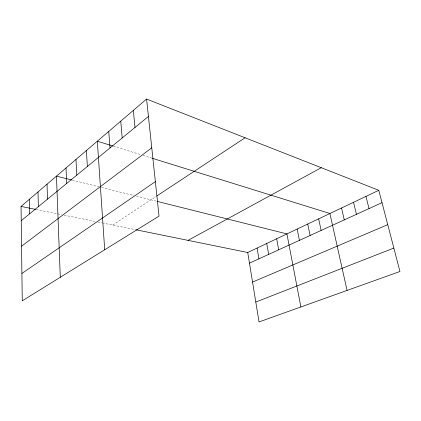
<?xml version="1.0" encoding="UTF-8"?>
<svg xmlns="http://www.w3.org/2000/svg" width="421" height="421" viewBox="0 0 421 421"><rect width="100%" height="100%" fill="white"/><g stroke="black" fill="none" stroke-linecap="round" stroke-linejoin="round"><path stroke-width="0.32" stroke-dasharray="2.1 1.58" d="M112.707 225.056L156.328 196.291M36.138 209.49L57.135 213.757M57.772 213.889L61.587 214.663M64.108 215.178L95.414 221.541M97.961 222.056L101.808 222.841M102.45 222.972L135.257 229.64M72.291 180.109L99.061 186.819M101.572 187.45L133.915 195.555M136.441 196.186L156.691 201.264M113.375 146.182L140.577 154.639M143.066 155.412L151.776 158.122"/><path stroke-width="0.63" d="M146.576 99.067L159.038 216.099L22.255 300.836L21.05 206.427L146.576 99.067L378.8 190.308L399.95 271.498L259.036 321.933L247.732 252.5L135.883 229.766M21.234 220.693L148.429 116.449M21.555 246.211L151.765 147.808M21.908 273.44L155.37 181.651M156.865 195.939L245.085 137.772M188.05 240.37L321.276 167.705M247.732 252.5L378.8 190.308M249.469 263.151L382.015 202.659M252.547 282.059L387.752 224.677M255.8 302.036L393.845 248.074M21.05 206.427L35.511 209.363M71.659 179.951L56.456 176.141L60.282 277.281M157.328 201.422L286.917 233.908L300.883 306.956M112.76 145.992L97.319 141.193L104.703 249.758M152.402 158.317L329.906 213.505L347.067 290.427M365.96 196.402L369.012 208.595M353.54 202.29L356.445 214.331M341.531 207.99L344.289 219.878M318.65 218.846L321.139 230.44M307.746 224.025L310.109 235.476M297.173 229.04L299.42 240.354M276.671 238.765L278.702 249.811M266.735 243.48L268.661 254.389M257.094 248.058L258.92 258.836M133.336 110.386L134.978 127.474M120.748 121.159L122.19 137.951M108.755 131.415L110.023 147.924M86.41 150.523L87.363 166.495M75.98 159.443L76.801 175.152M66.008 167.974L66.697 183.43M47.036 184.198L47.499 199.165M38.011 191.918L38.374 206.648M29.354 199.322L29.623 213.815"/></g></svg>
